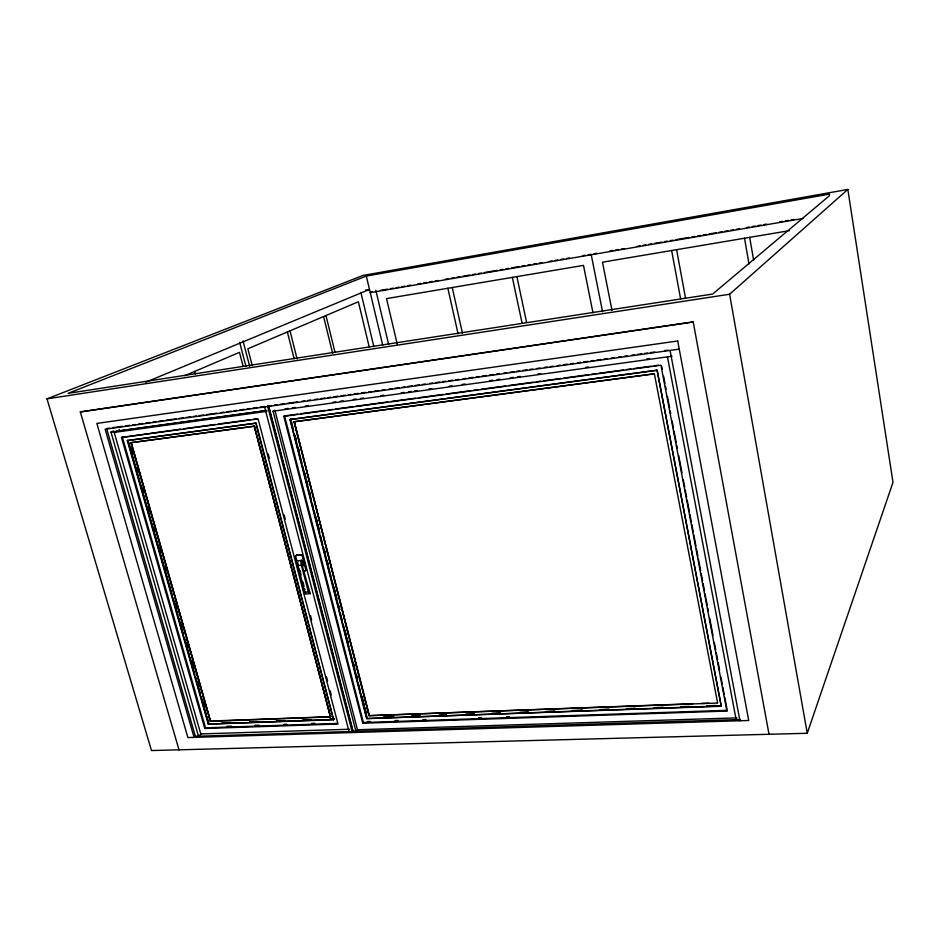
<?xml version="1.0" encoding="UTF-8"?>
<svg xmlns="http://www.w3.org/2000/svg" width="940" height="940" viewBox="0 0 940 940"><rect width="100%" height="100%" fill="white"/><g stroke="black" fill="none" stroke-linecap="round" stroke-linejoin="round"><path stroke-width="1.41" d="M295.43 556.504A1.598 1.304 52.9 0 0 295.466 557.15L295.407 557.197A1.598 1.304 52.9 0 1 295.372 556.551L295.477 556.292M807.249 733.27L893 482.338L847.833 189.445L363.063 275.432L47 398.854L151.493 750.555L807.249 733.27L729.616 294.243L847.833 189.445M295.9 555.986L296.382 555.317A2.268 1.845 52.9 0 1 297.193 555.023L300.671 554.706A2.268 1.845 52.8 0 1 301.599 554.859L302.551 555.599A1.598 1.304 52.8 0 1 302.845 556.221L306.146 568.912A1.598 1.304 52.3 0 1 306.181 569.558L305.653 570.427A2.256 1.833 52.3 0 1 304.842 570.721L304.36 571.085M305.571 570.322L305.759 569.875A1.598 1.304 52.3 0 0 305.723 569.229M362.758 723.212L726.902 711.063L727.255 710.323L363.416 722.531L362.758 723.212L283.81 416.326L284.573 415.915L363.416 722.531M721.262 706.245L657.095 370.172L289.943 419.569L366.6 718.595L721.262 706.245L657.095 370.172M717.584 702.861L654.346 373.638M295.501 556.151L295.959 555.634A2.268 1.845 52.9 0 1 296.77 555.329L300.248 555.023A2.268 1.845 52.8 0 1 301.176 555.164M305.629 570.274L305.171 570.792A2.256 1.833 52.3 0 1 304.419 571.038M357.47 729.757L355.943 731.343L273.058 411.18L274.868 410.24L357.47 729.757L736.925 717.878M352.077 731.461L352.899 730.615L268.582 405.575L267.606 406.068L352.077 731.461L195.367 736.29L194.087 737.371L105.139 429.216L679.244 349.139M269.439 405.457L268.464 405.951L352.911 731.438L353.734 730.58M369.326 715.34L294.22 421.637L369.009 715.669L692.709 703.755M366.6 718.595L721.403 705.94M127.335 440.566L256.127 423.118L127.335 440.566L208.245 724.094L333.582 719.735L256.502 424.539M292.458 570.686L330.492 717.044L254.258 426.173L330.657 716.879L210.384 721.332L131.024 442.705L210.384 721.332M310.235 593.634L308.355 591.918L301.411 565.316C300.06 561.333 301.869 556.233 303.032 565.704L302.363 566.209L310.235 593.634L306.252 594.021L304.877 592.188L297.933 565.621L297.639 560.933L301.634 560.369M201.712 733.435L198.481 736.196L110.967 432.106L113.47 430.978M180.457 429.192L121.483 437.488L204.767 728.477L205.531 727.83L337.202 723.412M208.245 724.094L333.865 719.464M306.146 568.912L305.664 569.276L302.421 556.539A1.598 1.304 52.8 0 0 302.128 555.904L301.54 555.446M299.402 570.792L299.014 570.486A1.598 1.293 52.4 0 1 298.779 569.816L296.253 558.254M300.671 554.706L296.699 555.376L297.193 555.023M290.965 419.029L293.562 430.579M349.574 729.24L200.796 733.928L114.187 432.4L117.124 431.072M184.675 375.683L239.477 352.359L243.178 366.494M372.498 291.717L370.254 292.657L803.594 218.374M145.653 382.239L369.49 289.45L365.66 290.108M366.318 276.066L68.115 393.343L712.649 294.055L829.456 195.696L829.444 194.11L366.318 276.066L382.745 345.274M380.371 290.389L387.597 289.156M390.476 288.662L393.366 288.157M396.257 287.663L399.136 287.17M402.026 286.676L404.917 286.183M407.807 285.69L410.686 285.184M417.901 283.951L420.791 283.457M423.681 282.964L426.572 282.47M429.451 281.965L432.341 281.471M435.232 280.978L438.111 280.484M445.337 279.25L448.216 278.745M451.106 278.252L453.997 277.758M456.875 277.265L459.766 276.771M462.656 276.278L469.871 275.032M472.761 274.539L475.64 274.045M478.531 273.552L481.421 273.058M484.3 272.553L497.295 270.332M500.186 269.839L503.065 269.334M505.955 268.84L508.846 268.346M511.724 267.853L518.951 266.619M521.829 266.114L524.72 265.62M527.61 265.127L530.489 264.634M533.38 264.14L536.27 263.647M539.161 263.141L542.039 262.648M549.254 261.414L552.144 260.921M555.035 260.427L557.925 259.922M560.804 259.428L563.695 258.935M566.585 258.441L569.464 257.948M582.459 255.715L585.35 255.222M588.229 254.728L591.119 254.235L602.575 311.822M593.998 253.741L596.877 253.236M609.825 251.015L612.704 250.522M615.582 250.028L618.461 249.535M621.34 249.041L624.219 248.548M637.179 246.327L640.058 245.834M642.936 245.34L645.815 244.846M648.682 244.353L651.561 243.859M654.44 243.366L661.643 242.132M664.521 241.639L667.4 241.145M670.279 240.652L673.158 240.158M676.036 239.665L688.985 237.432M691.864 236.939L694.742 236.445M697.621 235.952L700.5 235.458M703.379 234.965L706.257 234.471M709.136 233.978L716.327 232.744M719.206 232.251L722.084 231.757M724.963 231.263L727.842 230.77M730.721 230.276L733.6 229.783M736.478 229.29L739.357 228.796M746.56 227.562L749.439 227.069M752.317 226.575L755.196 226.082M758.063 225.588L760.942 225.083M763.82 224.589L766.699 224.096M779.659 221.875L782.538 221.382M785.417 220.888L788.296 220.395M791.175 219.901L794.053 219.408M789.553 230.641L602.481 262.178L611.999 310.423M47 398.854L729.616 294.243M769.014 734.281L693.203 321.891L80.311 411.873L179.011 749.826M80.335 411.967L693.227 321.997M109.522 428.147L106.631 428.546L195.367 736.29M112.424 427.735L122.552 426.325M125.455 425.914L129.802 425.315M132.693 424.904L135.595 424.504M138.486 424.093L142.833 423.494M145.724 423.082L150.071 422.483M152.973 422.072L155.864 421.672M158.766 421.261L163.113 420.662M166.004 420.251L176.144 418.841M179.035 418.441L183.382 417.83M186.285 417.419L190.62 416.82M193.523 416.408L196.413 416.009M199.315 415.609L203.663 414.998M206.553 414.599L216.694 413.177M221.041 412.566L223.932 412.166M226.834 411.767L231.181 411.156M234.072 410.757L236.974 410.345M239.864 409.946L244.212 409.335M247.103 408.935L250.005 408.524M252.895 408.125L257.243 407.514M260.145 407.114L264.481 406.503L349.046 731.555M267.606 406.068L271.366 405.539M274.269 405.14L277.171 404.729M280.085 404.329L284.444 403.718M287.346 403.319L297.51 401.897M301.869 401.286L304.772 400.875M307.674 400.475L310.588 400.064M314.935 399.465L317.849 399.054M320.752 398.654L325.111 398.043M328.013 397.632L330.915 397.232M333.818 396.821L338.177 396.21M341.091 395.811L345.438 395.2M348.352 394.8L351.255 394.389M354.157 393.989L358.516 393.378M361.418 392.967L365.778 392.356M368.68 391.957L371.582 391.545M374.496 391.146L378.855 390.535M381.757 390.135L384.66 389.724M389.019 389.113L391.921 388.714M394.823 388.302L399.183 387.691M402.085 387.292L404.999 386.88M407.901 386.481L412.261 385.87M415.163 385.471L419.522 384.86M422.424 384.448L425.327 384.049M429.686 383.438L432.588 383.027M435.502 382.627L439.849 382.016M442.764 381.616L445.666 381.205M448.568 380.806L452.927 380.195M455.829 379.784L458.732 379.384M463.091 378.773L465.993 378.362M468.907 377.962L473.267 377.351M476.169 376.952L479.071 376.541M481.973 376.141L486.332 375.53M489.235 375.119L493.594 374.52M496.496 374.108L499.41 373.709M503.758 373.098L506.672 372.687M509.574 372.287L513.933 371.676M516.836 371.265L519.738 370.865M522.64 370.454L526.999 369.855M529.913 369.444L532.816 369.044M537.175 368.433L540.077 368.022M544.436 367.411L547.339 367.011M550.241 366.6L553.143 366.201M557.502 365.589L560.416 365.19M563.319 364.779L567.678 364.168M570.58 363.768L573.482 363.357M577.841 362.746L580.744 362.346M583.646 361.935L588.005 361.336M590.908 360.925L593.822 360.525M596.724 360.114L601.083 359.503M603.985 359.103L606.888 358.692M611.247 358.081L614.149 357.682M618.508 357.071L621.411 356.671M624.325 356.26L627.227 355.861M631.586 355.25L634.488 354.838M637.391 354.439L641.75 353.828M644.652 353.416L647.554 353.017M650.468 352.606L654.827 352.007M664.991 350.585L667.894 350.173M266.843 410.369L119.533 430.731L119.157 429.404M110.967 432.106L265.585 410.745M114.187 432.4L266.925 411.332M285.032 408.841L287.946 408.442M292.293 407.831L295.207 407.431M305.371 406.033L308.273 405.634M332.971 402.226L335.874 401.827M340.233 401.227L343.135 400.828M353.299 399.418L356.201 399.018M360.561 398.419L363.463 398.02M380.9 395.623L383.802 395.211M401.227 392.814L404.141 392.415M408.489 391.815L411.403 391.416M414.305 391.005L417.207 390.605M428.828 389.007L431.73 388.608M449.167 386.199L452.07 385.799M462.233 384.401L465.136 384.002M489.834 380.594L492.736 380.195M497.096 379.596L499.998 379.196M510.162 377.786L513.064 377.387M517.423 376.787L520.325 376.388M537.762 373.979L540.664 373.579M585.691 367.376L588.593 366.976M646.697 358.963L649.599 358.563M273.058 411.18L672.018 356.248M183.371 428.793L215.319 424.457M218.233 424.058L250.181 419.722M253.095 419.322L257.454 418.735M121.483 437.488L258.112 418.935L337.989 724.035L204.767 728.477M286.03 415.727L297.675 414.14M300.577 413.753L325.311 410.392M328.224 410.005L332.584 409.405M335.498 409.018L352.958 406.644M355.872 406.256L387.879 401.909M390.781 401.521L415.515 398.161M418.429 397.773L443.163 394.412M446.065 394.024L470.799 390.664M473.713 390.276L478.072 389.677M480.986 389.289L505.72 385.929M508.634 385.541L533.368 382.18M536.27 381.793L540.641 381.194M543.543 380.806L561.004 378.432M563.918 378.045L588.652 374.684M591.554 374.296L595.925 373.697M598.839 373.309L623.573 369.949M626.475 369.561L630.846 368.962M633.748 368.574L651.209 366.201M654.123 365.813L658.482 365.214M283.81 416.326L660.949 365.225L726.902 711.063M289.943 419.569L656.907 370.348M254.258 426.173L131.236 442.611L210.572 721.18M131.024 442.705L254.07 426.278M293.844 421.837L654.123 373.838L294.032 421.743L369.162 715.505M297.933 565.621L301.411 565.316M304.877 592.188L308.355 591.918M210.76 721.015L330.821 716.715M701.499 703.449L708.807 703.179M369.009 715.669L717.502 703.05M222.369 722.789L231.099 722.472M250.028 721.814L257.313 721.556M276.243 720.898L284.973 720.592M302.445 719.981L311.187 719.664M330.116 719.006L334.487 718.853M383.567 717.126L393.813 716.774M411.379 716.151L420.168 715.845M439.191 715.175L446.512 714.929M465.547 714.259L474.324 713.954M491.89 713.331L500.679 713.025M519.702 712.356L528.491 712.05M546.058 711.427L554.847 711.122M572.413 710.511L582.659 710.147M600.225 709.536L609.002 709.23M626.569 708.607L635.358 708.302M654.381 707.632L663.17 707.327M680.736 706.704L689.514 706.398M707.08 705.787L715.869 705.482M222.052 723.048L230.793 722.743M249.723 722.084L258.465 721.779M277.406 721.121L284.679 720.863M303.62 720.205L310.905 719.946M329.834 719.276L334.205 719.124M383.309 717.408L393.555 717.056M411.132 716.433L419.91 716.127M438.945 715.469L446.277 715.211M465.312 714.541L474.101 714.236M491.667 713.625L500.456 713.307M519.491 712.649L528.28 712.344M545.846 711.721L554.635 711.416M572.213 710.805L582.459 710.44M600.037 709.829L608.814 709.524M626.393 708.913L635.182 708.596M654.216 707.938L663.005 707.632M680.572 707.009L690.83 706.657M706.939 706.093L717.185 705.729M226.998 726.279L231.393 726.138M254.775 725.339L259.158 725.198M284.009 724.352L286.935 724.258M311.774 723.412L314.7 723.318M367.211 721.544L370.137 721.438M395.059 720.592L397.984 720.498M422.894 719.652L425.832 719.558M478.589 717.772L481.515 717.667M506.425 716.832L509.363 716.727M352.911 731.438L740.497 719.5L739.945 720.757L670.079 350.42M304.983 589.709L304.783 589.039M122.353 437.088L205.531 727.83M130.907 448.474L132.117 452.692M136.535 468.202L137.733 472.421M142.151 487.93L143.362 492.149M147.78 507.647L148.99 511.877M153.408 527.375L154.618 531.605M159.036 547.104L160.235 551.334M164.653 566.832L165.863 571.062M175.11 603.468L176.309 607.698M180.727 623.197L181.937 627.427M186.355 642.925L187.565 647.155M191.983 662.653L193.182 666.883M197.612 682.381L198.81 686.611M203.228 702.11L204.438 706.34M128.533 441.6L172.361 595.243M173.16 598.063L177.989 614.971M178.788 617.792L183.617 634.712M184.416 637.532L189.246 654.44M190.045 657.26L194.874 674.18M195.673 677L200.502 693.908M201.301 696.728L206.13 713.648M206.929 716.468L208.939 723.506M127.699 440.39L208.562 723.835M194.733 371.394L195.496 374.226M254.458 426.067L271.966 492.713M272.718 495.545L291.705 567.854M243.037 340.903L249.699 366.424M299.989 570.721L301.094 574.951M302.938 581.989L304.043 586.219M239.641 342.301L245.939 366.365M295.466 557.15L298.72 569.863M268.182 453.973L269.287 458.227M284.127 514.944L285.243 519.197M303.796 590.085L304.901 594.339M310.47 615.606L311.587 619.86M326.415 676.577L327.531 680.83M330.128 690.759L331.244 695.013M255.797 423.294L333.582 719.735M252.226 365.589L247.855 348.787L358.375 301.752L369.173 346.837M301.576 560.416L302.974 565.751M295.336 436.089L296.429 440.355M298.25 447.475L299.343 451.74M304.807 473.067L305.899 477.344M306.628 480.187L307.721 484.453M309.542 491.561L310.635 495.827M316.099 517.164L317.191 521.43M317.92 524.273L319.012 528.538M324.476 549.877L325.569 554.142M327.39 561.251L328.483 565.516M333.947 586.854L335.039 591.119M335.768 593.962L336.861 598.228M338.682 605.337L339.775 609.602M345.238 630.94L346.331 635.205M347.06 638.048L348.153 642.314M353.616 663.652L354.709 667.917M356.53 675.026L357.623 679.291M362.006 696.364L364.191 704.894M364.92 707.738L366.012 712.003M294.291 433.422L301.94 463.303M302.668 466.146L311.422 500.291M312.151 503.135L313.243 507.412M313.972 510.255L319.812 533.015M320.54 535.859L322.726 544.401M323.454 547.245L331.103 577.125M331.832 579.968L339.493 609.849M340.221 612.692L342.407 621.223M343.135 624.078L348.963 646.837M349.704 649.681L357.353 679.561M358.081 682.405L360.267 690.947M360.995 693.791L367.199 717.972M290.26 419.405L366.87 718.313M290.002 330.856L297.075 358.904M287.37 331.973L294.138 358.704M325.969 315.546L335.016 352.347M323.583 316.557L332.678 353.475M360.889 292.411L373.862 346.696M375.847 290.307L388.678 344.592M397.244 344.157L386.54 298.603L583.481 265.386L592.976 312.785M447.863 288.263L458.086 333.888M452.246 287.522L462.445 333.218M516.894 276.618L526.611 322.432M512.335 277.382L522.076 323.125M667.459 356.871L736.138 719.629M661.666 366.259L662.218 369.138M663.593 376.341L664.956 383.544M665.508 386.422L666.061 389.301M667.435 396.492L669.621 408.007M670.173 410.886L670.725 413.764M672.1 420.967L673.463 428.17M674.015 431.049L676.212 442.564M676.765 445.443L677.305 448.321M678.68 455.524L681.97 472.797M683.345 479.988L684.72 487.19M685.272 490.069L686.635 497.272M687.187 500.151L689.384 511.666M689.937 514.544L691.3 521.735M691.852 524.614L693.227 531.817M693.779 534.696L695.964 546.211M696.516 549.089L697.891 556.292M698.443 559.171L700.629 570.686M701.181 573.564L702.556 580.767M703.108 583.646L704.471 590.837M705.024 593.716L707.221 605.231M707.773 608.11L708.314 610.988M709.688 618.191L712.978 635.464M714.353 642.666L715.728 649.857M716.28 652.748L717.643 659.939M718.195 662.817L719.57 670.02M720.945 677.211L722.308 684.414M722.86 687.293L724.235 694.495M724.775 697.374L726.973 708.889M676.6 249.688L685.542 298.192M671.642 250.522L680.619 298.955M744.527 238.231L748.98 263.999M749.697 237.362L753.633 260.31M300.424 571.356A2.256 1.833 52.4 0 1 299.954 571.226M299.367 569.922A1.598 1.293 52.4 0 1 299.202 569.499M677.716 340.985L96.844 423.423L187.883 737.559L748.71 720.486L677.716 340.985"/></g></svg>
